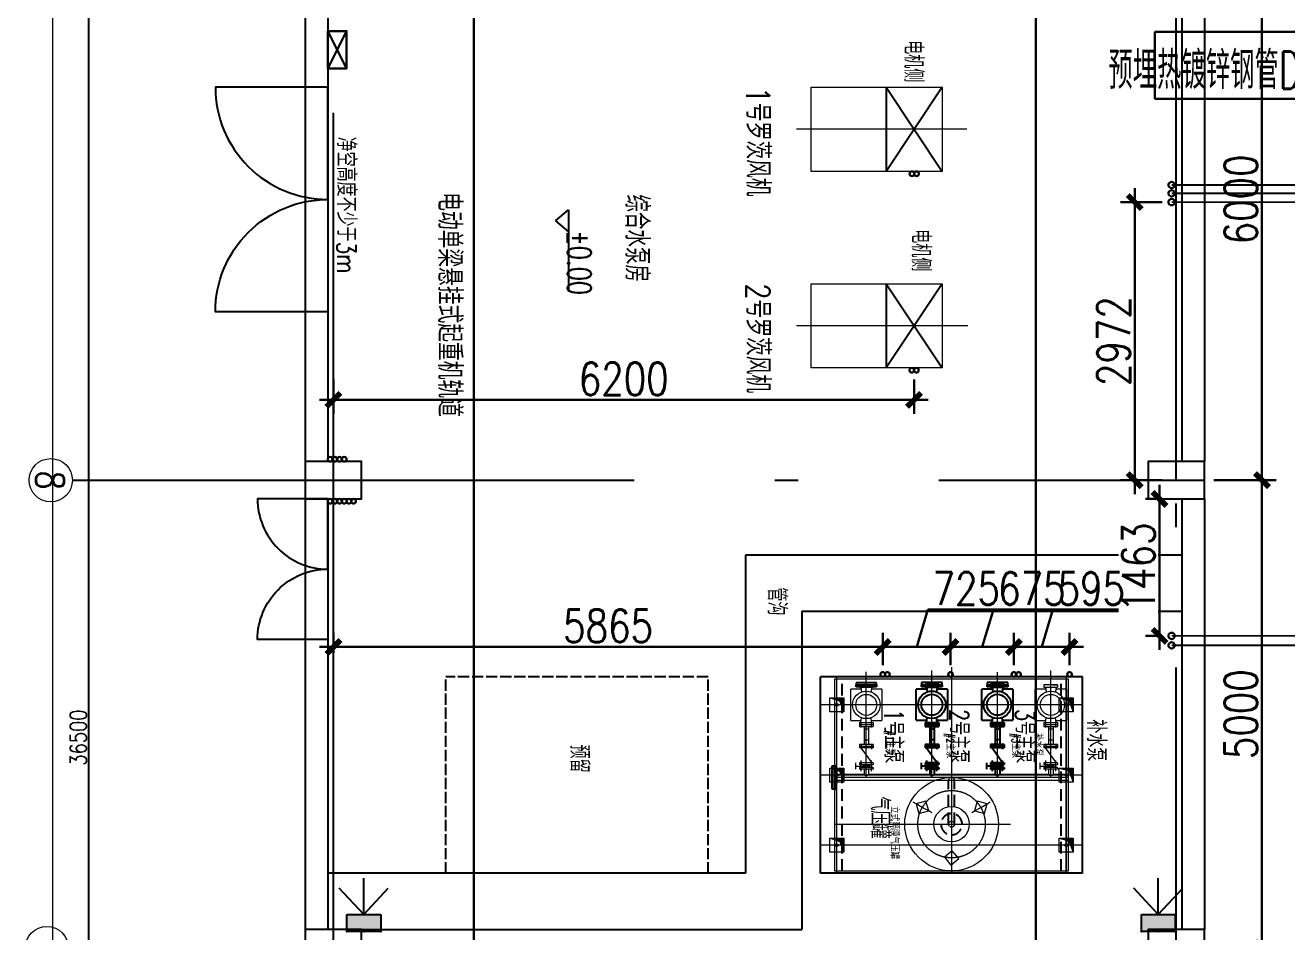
# Model space of a CAD drawing. Header units: millimetres. Extents: x -437359 to 106527, y -82378 to 117612.
# Drawn here: x -98666 to -85186, y 28063 to 37759 of the extents above; entities that cross this region are included whole.
import ezdxf
from ezdxf.enums import TextEntityAlignment as Align

# ---------------------------------------------------------------- set-up
doc = ezdxf.new("R2010")
doc.units = ezdxf.units.MM
for name, pattern in [('ACAD_ISO02W100', [15, 12, -3]), ('ACAD_ISO10W100', [18.5, 12, -3, 0.5, -3]), ('DASH', [0.35, 0.25, -0.1]), ('DASHED2', [0.375, 0.25, -0.125])]:
    doc.linetypes.add(name, pattern=pattern)
doc.layers.get('0').update_dxf_attribs({"color": 8})
doc.layers.get('Defpoints').update_dxf_attribs({"color": 8})
for name, color, linetype in [('-人员定位', 6, 'Continuous'), ('01', 8, 'Continuous'), ('11', 8, 'Continuous'), ('2', 8, 'Continuous'), ('4', 8, 'DASHED2'), ('8', 8, 'Continuous'), ('DIM_SYMB', 8, 'Continuous'), ('EQUIPMENT', 8, 'Continuous'), ('NEW', 8, 'Continuous'), ('n道路竖向', 8, 'Continuous'), ('Z-编号', 8, 'Continuous'), ('桥架标注', 8, 'Continuous'), ('生活水管道', 8, 'Continuous'), ('管道标注', 8, 'Continuous')]:
    doc.layers.add(name, color=color, linetype=linetype)
for name, color, linetype, lineweight in [('road_mr', 8, 'Continuous', 0), ('中心线', 8, 'ACAD_ISO10W100', 5), ('尺寸标注', 8, 'Continuous', 18), ('电缆通道', 8, 'Continuous', 30)]:
    doc.layers.add(name, color=color, linetype=linetype, lineweight=lineweight)
doc.styles.add('geditxt1', font='geditxt.shx', dxfattribs={"width": 0.65, "bigfont": 'hzfs_1.shx'})
doc.styles.add('HZ', font='geditxt.shx', dxfattribs={"width": 0.8, "bigfont": 'hzfs_1.shx'})
doc.styles.add('ROMANT', font='geditxt.shx', dxfattribs={"width": 0.75, "height": 300, "bigfont": 'hzfs_1.shx'})
doc.styles.add('STYLE1', font='geditxt.shx', dxfattribs={"width": 0.7, "bigfont": 'hzfs_1.shx'})
doc.styles.add('WS', font='geditxt.shx', dxfattribs={"width": 0.75, "bigfont": 'hzfs_1.shx'})
doc.dimstyles.new('ISO-50', dxfattribs={"dimscale": 50, "dimtxt": 3.5, "dimasz": 2, "dimexe": 1, "dimexo": 1, "dimgap": 0.5, "dimtad": 1, "dimdec": 0, "dimtxsty": 'HZ', "dimblk": 'ARCHTICK', "dimcen": 2.5, "dimdle": 1, "dimclrd": 256, "dimclre": 256, "dimadec": 0, "dimazin": 0, "dimtfac": 1, "dimtdec": 0, "dimtmove": 1, "dimatfit": 3, "dimldrblk": 'ARCHTICK', "dimfxl": 0, "dimarcsym": 0})
doc.dimstyles.new('yk1.50', dxfattribs={"dimtxt": 350, "dimasz": 150, "dimexe": 150, "dimexo": 100, "dimgap": 50, "dimtad": 1, "dimdec": 0, "dimdsep": 46, "dimtxsty": 'HZ', "dimblk": 'ARCHTICK', "dimcen": 2.5, "dimdle": 150, "dimclrd": 256, "dimclre": 256, "dimclrt": 256, "dimadec": 0, "dimazin": 0, "dimtfac": 1, "dimtdec": 0, "dimtmove": 1, "dimatfit": 3, "dimfxl": 0, "dimlwd": -1, "dimlwe": -1, "dimarcsym": 0})

# ---------------------------------------------------------------- blocks, each defined once
blk = doc.blocks.new('AUDIT_I_151102162917-0')
for p, q in [((-8902, 1188), (-8786, 1188)), ((-8902, 1080), (-8786, 1080)), ((-8608, 1080), (-8665, 1080)), ((-8608, 1188), (-8664, 1188)), ((-8434, 1188), (-8377, 1188)), ((-8434, 1080), (-8377, 1080, 6))]:
    blk.add_line(p, q)
at = {"layer": '2'}
for p, q in [((-8880, 1246), (-8812, 1246)), ((-8846, 1246), (-8846, 1134)), ((-8358, 1300), (-8358, 1187)), ((-8358, 1300), (-8026, 1300)), ((-8026, 1187), (-8026, 1300)), ((-8880, 1157), (-8937, 1157)), ((-8880, 1110), (-8937, 1110)), ((-8880, 1061), (-8880, 1207)), ((-8862, 1207), (-8880, 1207)), ((-8862, 1061), (-8862, 1207)), ((-8862, 1069), (-8830, 1198)), ((-8862, 1198), (-8830, 1069)), ((-8830, 1207), (-8830, 1061)), ((-8812, 1207), (-8830, 1207)), ((-8812, 1061), (-8812, 1207)), ((-8652, 1192), (-8812, 1076)), ((-8652, 1061), (-8652, 1207)), ((-8617, 1207), (-8652, 1207)), ((-8635, 1207), (-8635, 1061)), ((-8617, 1061), (-8617, 1207)), ((-8425, 1157), (-8617, 1157)), ((-8425, 1110), (-8617, 1110)), ((-8568, 1110), (-8568, 1157)), ((-8451, 1110), (-8451, 1157)), ((-8425, 1207), (-8425, 1061)), ((-8382, 1207), (-8425, 1207)), ((-8407, 1061), (-8407, 1207)), ((-8382, 1207), (-8382, 1190, 1)), ((-8382, 1207), (-8382, 1061)), ((-8382, 1190), (-8330, 1184)), ((-8382, 1077), (-8330, 1084)), ((-8358, 1080), (-8358, 968)), ((-8003, 1190), (-8054, 1184)), ((-8003, 1077), (-8054, 1084)), ((-8026, 968), (-8026, 1080, 1)), ((-8003, 1207), (-8003, 1061)), ((-7979, 1207), (-8003, 1207)), ((-7977, 1061), (-7977, 1207)), ((-7977, 1113), (-7977, 1061)), ((-8862, 1061), (-8880, 1061)), ((-8812, 1061), (-8830, 1061)), ((-8617, 1061), (-8652, 1061)), ((-8382, 1061), (-8425, 1061)), ((-8026, 968), (-8358, 968)), ((-7977, 1061), (-8003, 1061))]:
    blk.add_line(p, q, dxfattribs=at)
for radius in [147, 112]:
    blk.add_circle((-8192, 1134), radius, dxfattribs=at)
blk.add_arc((-8913, 1134), 33.2, 134.7843, 225.2157, dxfattribs=at)
at = {"layer": '11', "style": 'STYLE1'}
blk.add_text('主泵', height=2.44, dxfattribs=at).set_placement((-8276, 1095), align=Align.BOTTOM_LEFT)
blk = doc.blocks.new('AUDIT_I_151102162917-1')
for p, q in [((-8902, 488), (-8786, 488)), ((-8608, 488), (-8664, 488)), ((-8434, 488), (-8377, 488)), ((-8902, 380), (-8786, 380)), ((-8608, 380), (-8665, 380)), ((-8434, 380), (-8377, 380, 6))]:
    blk.add_line(p, q)
at = {"layer": '2'}
for p, q in [((-8880, 546), (-8812, 546)), ((-8846, 546), (-8846, 434)), ((-8358, 600), (-8358, 487)), ((-8358, 600), (-8026, 600)), ((-8026, 487), (-8026, 600)), ((-8880, 457), (-8937, 457)), ((-8880, 410), (-8937, 410)), ((-8880, 361), (-8880, 507)), ((-8862, 507), (-8880, 507)), ((-8862, 361), (-8862, 507)), ((-8862, 369), (-8830, 498)), ((-8862, 498), (-8830, 369)), ((-8830, 507), (-8830, 361)), ((-8812, 507), (-8830, 507)), ((-8812, 361), (-8812, 507)), ((-8652, 492), (-8812, 376)), ((-8652, 361), (-8652, 507)), ((-8617, 507), (-8652, 507)), ((-8635, 507), (-8635, 361)), ((-8617, 361), (-8617, 507)), ((-8425, 457), (-8617, 457)), ((-8425, 410), (-8617, 410)), ((-8568, 410), (-8568, 457)), ((-8451, 410), (-8451, 457)), ((-8425, 507), (-8425, 361)), ((-8382, 507), (-8425, 507)), ((-8407, 361), (-8407, 507)), ((-8382, 507), (-8382, 490, 1)), ((-8382, 507), (-8382, 361)), ((-8382, 490), (-8330, 484)), ((-8003, 490), (-8054, 484)), ((-8003, 507), (-8003, 361)), ((-7979, 507), (-8003, 507)), ((-7977, 361), (-7977, 507)), ((-7977, 413), (-7977, 361)), ((-8862, 361), (-8880, 361)), ((-8812, 361), (-8830, 361)), ((-8617, 361), (-8652, 361)), ((-8382, 361), (-8425, 361)), ((-8382, 377), (-8330, 384)), ((-8358, 380), (-8358, 268)), ((-8003, 377), (-8054, 384)), ((-8026, 268), (-8026, 380, 1)), ((-7977, 361), (-8003, 361)), ((-8026, 268), (-8358, 268))]:
    blk.add_line(p, q, dxfattribs=at)
for radius in [147, 112]:
    blk.add_circle((-8192, 434), radius, dxfattribs=at)
blk.add_arc((-8913, 434), 33.2, 134.7843, 225.2157, dxfattribs=at)
at = {"layer": '11', "style": 'STYLE1'}
blk.add_text('主泵', height=2.44, dxfattribs=at).set_placement((-8276, 395), align=Align.BOTTOM_LEFT)
blk = doc.blocks.new('A$C1347408C')
at = {"lineweight": 0}
for p, q in [((-1258, -111), (-1315, -111, 6)), ((-1085, -111), (-1028, -111)), ((-791, -111), (-906, -111)), ((-1258, -219), (-1315, -219)), ((-1085, -219), (-1028, -219)), ((-791, -219), (-906, -219)), ((-1258, -2081), (-1315, -2081, 6)), ((-1085, -2081), (-1028, -2081)), ((-791, -2081), (-906, -2081)), ((-1258, -2189), (-1315, -2189)), ((-1085, -2189), (-1028, -2189)), ((-791, -2189), (-906, -2189))]:
    blk.add_line(p, q, dxfattribs=at)
at = {"layer": '2', "lineweight": 0}
for p, q in [((-1500, 25, 0), (-1775, 25, 1)), ((-1775, 25), (-1775, -2475)), ((-1666, 1), (-1334, 1)), ((-1666, 1), (-1666, -111)), ((275, 25), (-1500, 25)), ((-1334, -111), (-1334, 1)), ((-757, 25), (-757, -141)), ((-693, 25), (-693, -2445)), ((275, -2475), (275, 25)), ((-1715, -144), (-1715, -92)), ((-1715, -92), (-1715, -238)), ((-1715, -92), (-1690, -92)), ((-1690, -238), (-1690, -92)), ((-1690, -108), (-1638, -115)), ((-1310, -108), (-1362, -115)), ((-1310, -238), (-1310, -92)), ((-1310, -92), (-1267, -92)), ((-1285, -92), (-1285, -238)), ((-1267, -238), (-1267, -92)), ((-1075, -92), (-1075, -238)), ((-1075, -92), (-1040, -92)), ((-1058, -238), (-1058, -92)), ((-1040, -92), (-1040, -238)), ((-1040, -224), (-880, -107)), ((-880, -92), (-880, -238)), ((-880, -92), (-863, -92)), ((-863, -238), (-863, -92)), ((-830, -100), (-863, -230)), ((-830, -230), (-863, -100)), ((-830, -92), (-830, -238)), ((-830, -92), (-813, -92)), ((-813, -92), (-813, -238)), ((-1713, -238), (-1690, -238)), ((-1690, -222), (-1638, -215)), ((-1666, -219), (-1666, -331)), ((-1310, -222), (-1362, -215)), ((-1334, -331), (-1334, -219)), ((-1310, -238), (-1310, -222)), ((-1310, -238), (-1267, -238)), ((-1267, -141), (-1075, -141)), ((-1267, -189), (-1075, -189)), ((-1241, -141), (-1241, -189)), ((-1124, -141), (-1124, -189)), ((-1075, -238), (-1040, -238)), ((-880, -238), (-863, -238)), ((-846, -277), (-846, -165)), ((-830, -238), (-813, -238)), ((-813, -141), (-756, -141)), ((-813, -189), (-756, -189)), ((-757, -189), (-757, -711, 1)), ((-1334, -331), (-1666, -331)), ((-813, -277), (-880, -277)), ((-757, -759), (-757, -1411)), ((-444, -846), (-472, -952)), ((-338, -874), (-444, -846)), ((-366, -981), (-338, -874)), ((-472, -952), (-366, -981)), ((143, -1148), (58, -1217)), ((212, -1233), (143, -1148)), ((58, -1217), (127, -1302)), ((127, -1302), (212, -1233)), ((-757, -1459), (-757, -2111)), ((-366, -1469), (-472, -1498)), ((-338, -1576), (-366, -1469)), ((-472, -1498), (-444, -1604)), ((-444, -1604), (-338, -1576)), ((-1666, -1969), (-1334, -1969)), ((-1666, -1969), (-1666, -2081, 1)), ((-1334, -2081), (-1334, -1969)), ((-1715, -2114), (-1715, -2062)), ((-1715, -2062), (-1715, -2208)), ((-1715, -2062), (-1690, -2062)), ((-1690, -2208), (-1690, -2062)), ((-1690, -2078), (-1638, -2085)), ((-1310, -2078), (-1362, -2085)), ((-1310, -2062), (-1267, -2062)), ((-1310, -2208), (-1310, -2062)), ((-1285, -2062), (-1285, -2208)), ((-1267, -2208), (-1267, -2062)), ((-1267, -2111), (-1075, -2111)), ((-1241, -2111), (-1241, -2159)), ((-1124, -2111), (-1124, -2159)), ((-1075, -2062), (-1075, -2208)), ((-1075, -2062), (-1040, -2062)), ((-1058, -2208), (-1058, -2062)), ((-1040, -2062), (-1040, -2208)), ((-1040, -2194), (-880, -2077)), ((-880, -2062), (-880, -2208)), ((-880, -2062), (-863, -2062)), ((-863, -2208), (-863, -2062)), ((-830, -2070), (-863, -2200)), ((-830, -2200), (-863, -2070)), ((-846, -2247), (-846, -2135)), ((-830, -2062), (-830, -2208)), ((-830, -2062), (-813, -2062)), ((-813, -2062), (-813, -2208)), ((-813, -2111), (-756, -2111)), ((-1713, -2208), (-1690, -2208)), ((-1690, -2192), (-1638, -2185)), ((-1666, -2189), (-1666, -2301)), ((-1310, -2192), (-1362, -2185)), ((-1334, -2301), (-1334, -2189)), ((-1310, -2208), (-1310, -2192)), ((-1310, -2208), (-1267, -2208)), ((-1267, -2159), (-1075, -2159)), ((-1075, -2208), (-1040, -2208)), ((-880, -2208), (-863, -2208)), ((-813, -2247), (-880, -2247)), ((-830, -2208), (-813, -2208)), ((-813, -2159), (-756, -2159)), ((-757, -2159), (-757, -2445)), ((-1334, -2301), (-1666, -2301)), ((-1775, -2475), (-1500, -2475)), ((-1500, -2475), (275, -2475)), ((-788, -2475), (-788, -2445)), ((-662, -2445), (-788, -2445)), ((-662, -2475), (-662, -2445))]:
    blk.add_line(p, q, dxfattribs=at)
for centre, radius in [((-1500, -165), 147), ((-1500, -165), 112), ((-225, -1225), 500), ((-225, -1225), 189), ((-1500, -2135), 147), ((-1500, -2135), 112)]:
    blk.add_circle(centre, radius, dxfattribs=at)
for centre in [(-779, -165), (-779, -2135)]:
    blk.add_arc(centre, 33.2, 314.7843, 45.2157, dxfattribs=at)
at = {"layer": '4', "ltscale": 500}
for p, q in [((275, -56), (-1775, -56)), ((-225, -1193), (-693, -1193)), ((-225, -1257), (-693, -1257, 6)), ((275, -2394), (-1775, -2394))]:
    blk.add_line(p, q, dxfattribs=at)
at = {"layer": '4', "lineweight": 0}
for p, q in [((-724, -1193), (-725, -1193)), ((-724, -1257), (-725, -1257))]:
    blk.add_line(p, q, dxfattribs=at)
blk.add_circle((-225, -1225), 32, dxfattribs=at)
blk.add_arc((-693, -1225), 32, 90, 270, dxfattribs=at)
at = {"layer": '4', "ltscale": 500}
for start, end in [(90, 180), (0, 90), (180, 270), (270, 0)]:
    blk.add_arc((-225, -1225), 113, start, end, dxfattribs=at)
at = {"layer": '中心线', "ltscale": 300}
for p, q in [((275, 0), (-1775, 0)), ((-1500, 25), (-1500, -2475)), ((-1500, 25), (-1500, -25)), ((-750, 25), (-750, -25)), ((-725, 25), (-725, -2475)), ((0, 25), (0, -25)), ((-733, -165), (-1866, -165)), ((-225, -2475, -1), (-225, -595, 1)), ((-733, -735), (-1851, -735)), ((-444, -846), (-463, -813)), ((-405, -913), (-444, -846)), ((-366, -981), (-405, -913)), ((-350, -1008), (-366, -981)), ((-1904, -1225), (304, -1225)), ((-732, -1435), (-1866, -1435)), ((-366, -1469), (-405, -1537)), ((-346, -1435), (-366, -1469)), ((-444, -1604), (-461, -1634)), ((-405, -1537), (-444, -1604)), ((-732, -2135), (-1852, -2135)), ((-1500, -2475), (-1500, -2425)), ((-750, -2475), (-750, -2425)), ((0, -2475), (0, -2425)), ((275, -2450), (-1775, -2450))]:
    blk.add_line(p, q, dxfattribs=at)
blk.add_circle((-225, -1225), 360, dxfattribs=at)
at = {"layer": '尺寸标注'}
for centre in [(-1500, 0), (-750, 0), (0, 0), (-1500, -2450), (-750, -2450), (0, -2450)]:
    blk.add_circle(centre, 14, dxfattribs=at)
at = {"lineweight": 0, "rotation": 180}
for name in ['AUDIT_I_151102162917-1', 'AUDIT_I_151102162917-0']:
    blk.add_blockref(name, (-9693, -301), dxfattribs=at)
at = {"layer": '01', "color": 2, "style": 'HZ', "width": 0.75}
for s, p in [('补水泵', (-1196, -341)), ('#3主泵', (-1196, -580)), ('#2主泵', (-1196, -1280)), ('#1主泵', (-1224, -1923))]:
    blk.add_text(s, height=80, dxfattribs=at).set_placement(p)
blk.add_text('立式隔膜气压罐', height=80, rotation=360, dxfattribs=at).set_placement((-418, -1876))
at = {"layer": '11', "lineweight": 0, "style": 'STYLE1'}
for s, p in [('补水泵', (-1374, -119)), ('主泵', (-1416, -2096))]:
    blk.add_text(s, height=2.44, rotation=180, dxfattribs=at).set_placement(p, align=Align.BOTTOM_LEFT)
blk = doc.blocks.new('A$C1EB803F9')
at = {"layer": '8'}
h = blk.add_hatch(color=7, dxfattribs=at)
h.paths.add_polyline_path([(-1800, -100), (-1800, -130), (-1725, -100)])
h.paths.add_polyline_path([(-1875, -100), (-1875, -175), (-1845, -175), (-1832, -143), (-1800, -130), (-1800, -100)])
h.paths.add_polyline_path([(-1875, -250), (-1845, -175), (-1875, -175)])
h = blk.add_hatch(color=7, dxfattribs=at)
h.paths.add_polyline_path([(-1050, -100), (-1050, -130), (-975, -100)])
h.paths.add_polyline_path([(-1125, -100), (-1125, -175), (-1095, -175), (-1082, -143), (-1050, -130), (-1050, -100)])
h.paths.add_polyline_path([(-1125, -250), (-1095, -175), (-1125, -175)])
h = blk.add_hatch(color=7, dxfattribs=at)
h.paths.add_polyline_path([(-300, -100), (-300, -130), (-225, -100)])
h.paths.add_polyline_path([(-375, -100), (-375, -175), (-345, -175), (-332, -143), (-300, -130), (-300, -100)])
h.paths.add_polyline_path([(-375, -250), (-345, -175), (-375, -175)])
h = blk.add_hatch(color=7, dxfattribs=at)
h.paths.add_polyline_path([(-1800, -2550), (-1800, -2580), (-1725, -2550)])
h.paths.add_polyline_path([(-1875, -2550), (-1875, -2625), (-1845, -2625), (-1832, -2593), (-1800, -2580), (-1800, -2550)])
h.paths.add_polyline_path([(-1875, -2700), (-1845, -2625), (-1875, -2625)])
h = blk.add_hatch(color=7, dxfattribs=at)
h.paths.add_polyline_path([(-1050, -2550), (-1050, -2580), (-975, -2550)])
h.paths.add_polyline_path([(-1125, -2550), (-1125, -2625), (-1095, -2625), (-1082, -2593), (-1050, -2580), (-1050, -2550)])
h.paths.add_polyline_path([(-1125, -2700), (-1095, -2625), (-1125, -2625)])
h = blk.add_hatch(color=7, dxfattribs=at)
h.paths.add_polyline_path([(-300, -2550), (-300, -2580), (-225, -2550)])
h.paths.add_polyline_path([(-375, -2550), (-375, -2625), (-345, -2625), (-332, -2593), (-300, -2580), (-300, -2550)])
h.paths.add_polyline_path([(-375, -2700), (-345, -2625), (-375, -2625)])
at = {"layer": '中心线', "ltscale": 300}
for p, q in [((-1800, 0), (-1800, -2800)), ((-1050, 0), (-1050, -2800)), ((-300, 0), (-300, -2800)), ((-2100, -175), (0, -175)), ((0, -2625), (-2100, -2625))]:
    blk.add_line(p, q, dxfattribs=at)
at = {"layer": '尺寸标注', "color": 3}
for p, q in [((-1848, -148), (-1725, -100)), ((-1098, -148), (-975, -100)), ((-348, -148), (-225, -100)), ((-1875, -250), (-1848, -148)), ((-1125, -250), (-1098, -148)), ((-375, -250), (-348, -148)), ((-1848, -2598), (-1725, -2550)), ((-1098, -2598), (-975, -2550)), ((-348, -2598), (-225, -2550)), ((-1875, -2700), (-1848, -2598)), ((-1125, -2700), (-1098, -2598)), ((-375, -2700), (-348, -2598))]:
    blk.add_line(p, q, dxfattribs=at)
for points in [[(-2100, 0), (0, 0), (0, -2800), (-2100, -2800)], [(-1875, -100), (-1725, -100), (-1725, -250), (-1875, -250)], [(-1125, -100), (-975, -100), (-975, -250), (-1125, -250)], [(-375, -100), (-225, -100), (-225, -250), (-375, -250)], [(-1875, -2550), (-1725, -2550), (-1725, -2700), (-1875, -2700)], [(-1125, -2550), (-975, -2550), (-975, -2700), (-1125, -2700)], [(-375, -2550), (-225, -2550), (-225, -2700), (-375, -2700)]]:
    blk.add_lwpolyline(points, close=True, dxfattribs=at)
blk.add_blockref('A$C1347408C', (-300, -175))
blk = doc.blocks.new('法兰DN125')
at = {"lineweight": -3, "ltscale": 10}
for p, q in [((125, 0), (-125, 0)), ((-125, 0), (-125, -22)), ((125, -22), (125, 0)), ((-125, -22), (125, -22)), ((-125, -22), (125, -22)), ((-125, -47), (-125, -25)), ((-125, -25), (125, -25)), ((125, -47), (-125, -47)), ((125, -25), (125, -47))]:
    blk.add_line(p, q, dxfattribs=at)
blk = doc.blocks.new('_ArchTick')
at = {"color": 0, "linetype": 'ByBlock', "const_width": 0.4}
blk.add_lwpolyline([(-0.5, -0.5), (0.5, 0.5)], dxfattribs=at)
blk = doc.blocks.new('*D468')
at = {"layer": 'Defpoints', "color": 0, "transparency": 16777216}
for p in [(-97988, 48398), (-97078, 48398), (-97028, 11898)]:
    blk.add_point(p, dxfattribs=at)
at = {"layer": '管道标注', "lineweight": -2, "transparency": 16777216}
for p, q in [((-97128, 48398), (-98038, 48398)), ((-97988, 11848), (-97988, 48448)), ((-97078, 11898), (-98038, 11898))]:
    blk.add_line(p, q, dxfattribs=at)
at = {"layer": '管道标注', "lineweight": -2, "transparency": 16777216, "xscale": 100, "yscale": 100, "zscale": 100}
for p, rotation in [((-97988, 48398), 90), ((-97988, 11898), 270)]:
    blk.add_blockref('_ArchTick', p, dxfattribs=dict(at, rotation=rotation))
at = {"layer": '管道标注', "color": 0, "transparency": 16777216, "insert": (-98100, 30148), "char_height": 175, "attachment_point": 5, "rotation": 90, "style": 'HZ'}
blk.add_mtext('36500', dxfattribs=at)
blk = doc.blocks.new('*D457')
at = {"layer": 'Defpoints', "color": 0, "transparency": 16777216}
for p in [(-86076, 38898), (-86076, 32898), (-85461, 32898)]:
    blk.add_point(p, dxfattribs=at)
at = {"layer": '电缆通道', "transparency": 16777216}
for p, q in [((-85461, 39048), (-85461, 32748)), ((-85976, 38898), (-85311, 38898)), ((-85976, 32898), (-85311, 32898))]:
    blk.add_line(p, q, dxfattribs=at)
at = {"layer": '电缆通道', "transparency": 16777216, "xscale": 150, "yscale": 150, "zscale": 150}
for p, rotation in [((-85461, 38898), 90), ((-85461, 32898), 270)]:
    blk.add_blockref('_ArchTick', p, dxfattribs=dict(at, rotation=rotation))
at = {"layer": '电缆通道', "transparency": 16777216, "insert": (-85686, 35898), "char_height": 350, "attachment_point": 5, "rotation": 90, "style": 'HZ'}
blk.add_mtext('6000', dxfattribs=at)
blk = doc.blocks.new('*D458')
at = {"layer": 'Defpoints', "color": 0, "transparency": 16777216}
for p in [(-86076, 32898), (-86076, 27898), (-85461, 27898)]:
    blk.add_point(p, dxfattribs=at)
at = {"layer": '电缆通道', "transparency": 16777216}
for p, q in [((-85461, 33048), (-85461, 27748)), ((-85976, 32898), (-85311, 32898)), ((-85976, 27898), (-85311, 27898))]:
    blk.add_line(p, q, dxfattribs=at)
at = {"layer": '电缆通道', "transparency": 16777216, "xscale": 150, "yscale": 150, "zscale": 150}
for p, rotation in [((-85461, 32898), 90), ((-85461, 27898), 270)]:
    blk.add_blockref('_ArchTick', p, dxfattribs=dict(at, rotation=rotation))
at = {"layer": '电缆通道', "transparency": 16777216, "insert": (-85686, 30398), "char_height": 350, "attachment_point": 5, "rotation": 90, "style": 'HZ'}
blk.add_mtext('5000', dxfattribs=at)
blk = doc.blocks.new('*D470')
at = {"layer": 'Defpoints', "color": 0, "transparency": 16777216}
for p in [(-95376, 34073), (-89176, 34073), (-95376, 33756)]:
    blk.add_point(p, dxfattribs=at)
at = {"layer": '电缆通道', "transparency": 16777216}
for p, q in [((-95376, 33973), (-95376, 33606)), ((-89176, 33973), (-89176, 33606)), ((-89026, 33756), (-95526, 33756))]:
    blk.add_line(p, q, dxfattribs=at)
at = {"layer": '电缆通道', "transparency": 16777216, "xscale": 150, "yscale": 150, "zscale": 150, "rotation": 180}
blk.add_blockref('_ArchTick', (-95376, 33756), dxfattribs=at)
at = {"layer": '电缆通道', "transparency": 16777216, "xscale": 150, "yscale": 150, "zscale": 150}
blk.add_blockref('_ArchTick', (-89176, 33756), dxfattribs=at)
at = {"layer": '电缆通道', "transparency": 16777216, "insert": (-92276, 33981), "char_height": 350, "attachment_point": 5, "style": 'HZ'}
blk.add_mtext('6200', dxfattribs=at)
blk = doc.blocks.new('*D488')
at = {"layer": 'Defpoints', "color": 0, "transparency": 16777216}
for p in [(-89511, 31116), (-95376, 30952), (-89511, 30823)]:
    blk.add_point(p, dxfattribs=at)
at = {"layer": '电缆通道', "transparency": 16777216}
for p, q in [((-95376, 31052), (-95376, 31266)), ((-89511, 30923), (-89511, 31266)), ((-95526, 31116), (-89361, 31116))]:
    blk.add_line(p, q, dxfattribs=at)
at = {"layer": '电缆通道', "transparency": 16777216, "xscale": 150, "yscale": 150, "zscale": 150, "rotation": 180}
blk.add_blockref('_ArchTick', (-95376, 31116), dxfattribs=at)
at = {"layer": '电缆通道', "transparency": 16777216, "xscale": 150, "yscale": 150, "zscale": 150}
blk.add_blockref('_ArchTick', (-89511, 31116), dxfattribs=at)
at = {"layer": '电缆通道', "transparency": 16777216, "insert": (-92443, 31341), "char_height": 350, "attachment_point": 5, "style": 'HZ'}
blk.add_mtext('5865', dxfattribs=at)
blk = doc.blocks.new('*D471')
at = {"layer": 'Defpoints', "color": 0, "transparency": 16777216}
for p in [(-88786, 31116), (-89511, 30823), (-88786, 30823)]:
    blk.add_point(p, dxfattribs=at)
at = {"layer": '电缆通道', "transparency": 16777216}
for p, q in [((-89148, 31116), (-89028, 31516)), ((-89028, 31516), (-88208, 31516)), ((-89511, 30923), (-89511, 31266)), ((-88786, 30923), (-88786, 31266)), ((-89661, 31116), (-88636, 31116))]:
    blk.add_line(p, q, dxfattribs=at)
at = {"layer": '电缆通道', "transparency": 16777216, "xscale": 150, "yscale": 150, "zscale": 150, "rotation": 180}
blk.add_blockref('_ArchTick', (-89511, 31116), dxfattribs=at)
at = {"layer": '电缆通道', "transparency": 16777216, "xscale": 150, "yscale": 150, "zscale": 150}
blk.add_blockref('_ArchTick', (-88786, 31116), dxfattribs=at)
at = {"layer": '电缆通道', "transparency": 16777216, "insert": (-88618, 31741), "char_height": 350, "attachment_point": 5, "style": 'HZ'}
blk.add_mtext('725', dxfattribs=at)
blk = doc.blocks.new('*D472')
at = {"layer": 'Defpoints', "color": 0, "transparency": 16777216}
for p in [(-88111, 31116), (-88786, 30823), (-88111, 30823)]:
    blk.add_point(p, dxfattribs=at)
at = {"layer": '电缆通道', "transparency": 16777216}
for p, q in [((-88448, 31116), (-88328, 31516)), ((-88328, 31516), (-87508, 31516)), ((-88786, 30923), (-88786, 31266)), ((-88111, 30923), (-88111, 31266)), ((-88936, 31116), (-87961, 31116))]:
    blk.add_line(p, q, dxfattribs=at)
at = {"layer": '电缆通道', "transparency": 16777216, "xscale": 150, "yscale": 150, "zscale": 150, "rotation": 180}
blk.add_blockref('_ArchTick', (-88786, 31116), dxfattribs=at)
at = {"layer": '电缆通道', "transparency": 16777216, "xscale": 150, "yscale": 150, "zscale": 150}
blk.add_blockref('_ArchTick', (-88111, 31116), dxfattribs=at)
at = {"layer": '电缆通道', "transparency": 16777216, "insert": (-87918, 31741), "char_height": 350, "attachment_point": 5, "style": 'HZ'}
blk.add_mtext('675', dxfattribs=at)
blk = doc.blocks.new('*D473')
at = {"layer": 'Defpoints', "color": 0, "transparency": 16777216}
for p in [(-87516, 31116), (-88111, 30823), (-87516, 30823)]:
    blk.add_point(p, dxfattribs=at)
at = {"layer": '电缆通道', "transparency": 16777216}
for p, q in [((-87813, 31116), (-87693, 31516)), ((-87693, 31516), (-86873, 31516)), ((-88111, 30923), (-88111, 31266)), ((-87516, 30923), (-87516, 31266)), ((-88261, 31116), (-87366, 31116))]:
    blk.add_line(p, q, dxfattribs=at)
at = {"layer": '电缆通道', "transparency": 16777216, "xscale": 150, "yscale": 150, "zscale": 150, "rotation": 180}
blk.add_blockref('_ArchTick', (-88111, 31116), dxfattribs=at)
at = {"layer": '电缆通道', "transparency": 16777216, "xscale": 150, "yscale": 150, "zscale": 150}
blk.add_blockref('_ArchTick', (-87516, 31116), dxfattribs=at)
at = {"layer": '电缆通道', "transparency": 16777216, "insert": (-87283, 31741), "char_height": 350, "attachment_point": 5, "style": 'HZ'}
blk.add_mtext('595', dxfattribs=at)
blk = doc.blocks.new('*D498')
at = {"layer": 'Defpoints', "color": 0, "transparency": 16777216}
for p in [(-86426, 35870), (-86820, 32898), (-86426, 32898)]:
    blk.add_point(p, dxfattribs=at)
at = {"layer": '电缆通道', "transparency": 16777216}
for p, q in [((-86820, 36020), (-86820, 32748)), ((-86526, 35870), (-86970, 35870)), ((-86526, 32898), (-86970, 32898))]:
    blk.add_line(p, q, dxfattribs=at)
at = {"layer": '电缆通道', "transparency": 16777216, "xscale": 150, "yscale": 150, "zscale": 150}
for p, rotation in [((-86820, 35870), 90), ((-86820, 32898), 270)]:
    blk.add_blockref('_ArchTick', p, dxfattribs=dict(at, rotation=rotation))
at = {"layer": '电缆通道', "transparency": 16777216, "insert": (-87045, 34384), "char_height": 350, "attachment_point": 5, "rotation": 90, "style": 'HZ', "bg_fill": 3, "box_fill_scale": 1.1, "bg_fill_color": 256, "bg_fill_true_color": 13158600, "bg_fill_transparency": 0}
blk.add_mtext('2972', dxfattribs=at)
blk = doc.blocks.new('*D499')
at = {"layer": 'Defpoints', "color": 0, "transparency": 16777216}
for p in [(-86555, 32698), (-86426, 32698), (-86426, 31235)]:
    blk.add_point(p, dxfattribs=at)
at = {"layer": '电缆通道', "transparency": 16777216}
for p, q in [((-86555, 31085), (-86555, 32848)), ((-86526, 32698), (-86705, 32698)), ((-86526, 31235), (-86705, 31235))]:
    blk.add_line(p, q, dxfattribs=at)
at = {"layer": '电缆通道', "transparency": 16777216, "xscale": 150, "yscale": 150, "zscale": 150}
for p, rotation in [((-86555, 32698), 90), ((-86555, 31235), 270)]:
    blk.add_blockref('_ArchTick', p, dxfattribs=dict(at, rotation=rotation))
at = {"layer": '电缆通道', "transparency": 16777216, "insert": (-86780, 31966), "char_height": 350, "attachment_point": 5, "rotation": 90, "style": 'HZ', "bg_fill": 3, "box_fill_scale": 1.1, "bg_fill_color": 256, "bg_fill_true_color": 13158600, "bg_fill_transparency": 0}
blk.add_mtext('1463', dxfattribs=at)
blk = doc.blocks.new('定位基站')
at = {"layer": '-人员定位', "ltscale": 0.01}
h = blk.add_hatch(color=256, dxfattribs=at)
h.dxf.hatch_style = 1
h.paths.add_polyline_path([(406524, 477798), (406524, 477617), (406162, 477617), (406162, 477798)])
at = {"layer": '-人员定位', "color": 6}
for p, q in [((406343, 477798), (406343, 478186)), ((406343, 477798), (406082, 478077)), ((406343, 477798), (406604, 478077)), ((406343, 477995), (406343, 477995)), ((406162, 477798), (406524, 477798)), ((406162, 477617), (406162, 477798)), ((406524, 477798), (406524, 477617)), ((406524, 477617), (406162, 477617))]:
    blk.add_line(p, q, dxfattribs=at)
for p in [(406343, 477798), (406162, 477617), (406343, 477617), (406524, 477617)]:
    blk.add_point(p, dxfattribs=at)

msp = doc.modelspace()

# ---------------------------------------------------------------- linework, layer by layer
for p, q in [((-95675.7, 38697.8), (-95675.7, 33097.8)), ((-95435.7, 38697.8), (-95435.7, 33097.8)), ((-86315.7, 38697.8), (-86315.7, 33097.8)), ((-86075.7, 38697.8), (-86075.7, 33097.8)), ((-89473.3, 37097.8), (-89473.3, 36197.8)), ((-89473.3, 37097.8), (-88875.7, 36197.8)), ((-88875.7, 37097.8), (-89473.3, 36197.8)), ((-89473.3, 34997.8), (-89473.3, 34097.8)), ((-89473.3, 34997.8), (-88875.7, 34097.8)), ((-88875.7, 34997.8), (-89473.3, 34097.8)), ((-95675.7, 32697.8), (-95675.7, 28097.8)), ((-95435.7, 32697.8), (-95435.7, 28097.8)), ((-86315.7, 32697.8), (-86315.7, 28097.8)), ((-86075.7, 32697.8), (-86075.7, 28097.8)), ((-86315.7, 32097.8), (-90975.7, 32097.8)), ((-90975.7, 32097.8), (-90975.7, 28697.8)), ((-90375.7, 31497.8), (-86315.7, 31497.8)), ((-90375.7, 31497.8), (-90375.7, 28097.8)), ((-90175.7, 28697.8), (-90175.7, 30797.8)), ((-87375.7, 30797.8), (-90175.7, 30797.8)), ((-87375.7, 28697.8), (-87375.7, 30797.8)), ((-90975.7, 28697.8), (-95435.7, 28697.8)), ((-91375.7, 28697.8), (-94175.7, 28697.8)), ((-87375.7, 28697.8), (-90175.7, 28697.8)), ((-95075.7, 28097.8), (-90375.7, 28097.8))]:
    msp.add_line(p, q)
at = {"linetype": 'ACAD_ISO02W100', "ltscale": 10}
for p, q in [((-94175.7, 28697.8), (-94175.7, 30797.8)), ((-91375.7, 30797.8), (-94175.7, 30797.8)), ((-91375.7, 28697.8), (-91375.7, 30797.8))]:
    msp.add_line(p, q, dxfattribs=at)
for points in [[(-95435.7, 35897.8), (-95435.7, 35897.8), (-95435.7, 37097.8), (-96635.7, 37097.8), (-96635.7, 37097.8, 0.4142136)], [(-95435.7, 35897.8), (-95435.7, 35897.8), (-95435.7, 34697.8), (-96635.7, 34697.8), (-96635.7, 34697.8, -0.4142136)], [(-95435.7, 31947.8), (-95435.7, 31947.8), (-95435.7, 32697.8), (-96185.7, 32697.8), (-96185.7, 32697.8, 0.4142136)], [(-95435.7, 31947.8), (-95435.7, 31947.8), (-95435.7, 31197.8), (-96185.7, 31197.8), (-96185.7, 31197.8, -0.4142136)]]:
    msp.add_lwpolyline(points, format="xyb", close=True)
for points in [[(-95675.7, 32697.8), (-95075.7, 32697.8), (-95075.7, 33097.8), (-95675.7, 33097.8)], [(-95675.7, 32697.8), (-95075.7, 32697.8), (-95075.7, 33097.8), (-95675.7, 33097.8)], [(-86675.7, 32697.8), (-86075.7, 32697.8), (-86075.7, 33097.8), (-86675.7, 33097.8)], [(-86675.7, 32697.8), (-86075.7, 32697.8), (-86075.7, 33097.8), (-86675.7, 33097.8)], [(-95675.7, 27697.8), (-95075.7, 27697.8), (-95075.7, 28097.8), (-95675.7, 28097.8)], [(-86675.7, 27697.8), (-86075.7, 27697.8), (-86075.7, 28097.8), (-86675.7, 28097.8)]]:
    msp.add_lwpolyline(points, close=True)
at = {"layer": 'DIM_SYMB'}
for p, q in [((-93004.2, 35669.4), (-92865.9, 35785.7)), ((-92865.9, 35785.7), (-92865.9, 34914.1)), ((-93004.2, 35669.4), (-92865.9, 35553.1))]:
    msp.add_line(p, q, dxfattribs=at)
at = {"layer": 'road_mr'}
msp.add_lwpolyline([(-98375.7, 76947.8), (-98375.7, 4947.8)], dxfattribs=at)
at = {"layer": 'Z-编号', "lineweight": 9}
for centre in [(-98394.3, 32897.8), (-98394.3, 32897.8), (-98434.9, 27897.8), (-98434.9, 27897.8)]:
    msp.add_circle(centre, 231.3, dxfattribs=at)
at = {"layer": '中心线', "lineweight": -2, "ltscale": 500}
for p, q in [((-86375.7, 32897.8), (-86375.7, 50091.4)), ((-86375.7, 32897.8), (-86375.7, 50091.4)), ((-95375.7, 30823.7), (-95375.7, 48017.3)), ((-98163.1, 32897.8), (-86075.7, 32897.8)), ((-95375.7, 24897.8), (-95375.7, 32897.8)), ((-86375.7, 24897.8), (-86375.7, 32897.8))]:
    msp.add_line(p, q, dxfattribs=at)
at = {"layer": '中心线', "ltscale": 300}
for p, q in [((-88613.5, 36647.8), (-90432.4, 36647.8)), ((-88603.5, 34547.8), (-90432.4, 34547.8))]:
    msp.add_line(p, q, dxfattribs=at)
at = {"layer": '尺寸标注'}
for points in [[(-90275.7, 37097.8), (-88875.7, 37097.8), (-88875.7, 36197.8), (-90275.7, 36197.8)], [(-90275.7, 34997.8), (-88875.7, 34997.8), (-88875.7, 34097.8), (-90275.7, 34097.8)]]:
    msp.add_lwpolyline(points, close=True, dxfattribs=at)
at = {"layer": '生活水管道'}
for p, q in [((-88875.7, 30735.1), (-89095.7, 30735.1)), ((-89095.7, 30735.1), (-89095.7, 30713.1)), ((-88875.7, 30713.1), (-88875.7, 30735.1)), ((-88175.7, 30735.1), (-88395.7, 30735.1)), ((-88395.7, 30735.1), (-88395.7, 30713.1)), ((-88175.7, 30713.1), (-88175.7, 30735.1)), ((-89575.7, 30734.7), (-89795.7, 30734.7)), ((-89795.7, 30734.7), (-89795.7, 30712.7)), ((-89795.7, 30690.7), (-89795.7, 30712.7)), ((-89795.7, 30712.7), (-89575.7, 30712.7)), ((-89795.7, 30712.7), (-89575.7, 30712.7)), ((-89795.7, 30712.7), (-89575.7, 30712.7)), ((-89575.7, 30690.7), (-89795.7, 30690.7)), ((-89575.7, 30712.7), (-89575.7, 30734.7)), ((-89575.7, 30712.7), (-89575.7, 30690.7)), ((-89095.7, 30691.1), (-89095.7, 30713.1)), ((-89095.7, 30713.1), (-88875.7, 30713.1)), ((-89095.7, 30713.1), (-88875.7, 30713.1)), ((-89095.7, 30713.1), (-88875.7, 30713.1)), ((-88875.7, 30691.1), (-89095.7, 30691.1)), ((-88875.7, 30713.1), (-88875.7, 30691.1)), ((-88395.7, 30691.1), (-88395.7, 30713.1)), ((-88395.7, 30713.1), (-88175.7, 30713.1)), ((-88395.7, 30713.1), (-88175.7, 30713.1)), ((-88395.7, 30713.1), (-88175.7, 30713.1)), ((-88175.7, 30691.1), (-88395.7, 30691.1)), ((-88175.7, 30713.1), (-88175.7, 30691.1))]:
    msp.add_line(p, q, dxfattribs=at)
at = {"layer": '生活水管道', "linetype": 'ACAD_ISO10W100', "ltscale": 30, "const_width": 25}
for points in [[(-93875.7, 27897.8), (-93875.7, 38897.8)], [(-87875.7, 27897.8), (-87875.7, 38897.8)]]:
    msp.add_lwpolyline(points, dxfattribs=at)
at = {"layer": '电缆通道'}
for p, q in [((-95235.7, 37697.8), (-95435.7, 37297.8)), ((-95435.7, 37697.8), (-95235.7, 37297.8))]:
    msp.add_line(p, q, dxfattribs=at)
for points in [[(-95435.7, 37697.8), (-95235.7, 37697.8), (-95235.7, 37297.8), (-95435.7, 37297.8)], [(-86603.6, 37687.2), (-72494.4, 37687.2), (-72494.4, 36974.7), (-86603.6, 36974.7)]]:
    msp.add_lwpolyline(points, close=True, dxfattribs=at)
at = {"layer": '电缆通道', "linetype": 'DASH', "ltscale": 500, "const_width": 20}
for points in [[(-80759.4, 36052), (-86426.3, 36052)], [(-80759.4, 35964), (-86426.3, 35964)], [(-80759.4, 35869.5), (-86426.3, 35869.5)], [(-80759.4, 31235.1), (-86426.3, 31235.1)], [(-80759.4, 31133), (-86426.3, 31133)]]:
    msp.add_lwpolyline(points, dxfattribs=at)
at = {"layer": '电缆通道'}
for centre, radius in [((-89199.5, 36172.8), 25), ((-89149.5, 36172.8), 25), ((-86426.3, 36052), 33.8), ((-86426.3, 35964), 33.8), ((-86426.3, 35869.5), 33.8), ((-89200.7, 34072.8), 25), ((-89150.7, 34072.8), 25), ((-95410.7, 33122.8), 25), ((-95360.7, 33122.8), 25), ((-95310.7, 33122.8), 25), ((-95260.7, 33122.8), 25), ((-95410.7, 32672.8), 25), ((-95360.7, 32672.8), 25), ((-95310.7, 32672.8), 25), ((-95260.7, 32672.8), 25), ((-95210.7, 32672.8), 25), ((-95160.7, 32672.8), 25), ((-86426.3, 31235.1), 33.8), ((-86426.3, 31133), 33.8), ((-89510.7, 30822.8), 25), ((-89460.7, 30822.8), 25), ((-88785.7, 30822.8), 25), ((-88110.7, 30822.8), 25), ((-88060.7, 30822.8), 25), ((-87515.7, 30822.8), 25)]:
    msp.add_circle(centre, radius, dxfattribs=at)

# ---------------------------------------------------------------- block references
at = {"layer": '-人员定位'}
for p in [(-501394.7, -449539.6), (-492911, -449539.6)]:
    msp.add_blockref('定位基站', p, dxfattribs=at)
at = {"rotation": 270}
msp.add_blockref('A$C1EB803F9', (-87375.7, 28697.8), dxfattribs=at)
at = {"layer": '管道标注', "rotation": 270}
msp.add_blockref('法兰DN125', (-90003.7, 29722.8), dxfattribs=at)

# ---------------------------------------------------------------- texts
at = {"style": 'STYLE1'}
for s, width, p in [('综合水泵房', 0.75, (-92259.6, 35952.7)), ('%%P0.00', 0.7, (-92875.3, 35568))]:
    msp.add_text(s, height=250, rotation=270, dxfattribs=dict(at, width=width)).set_placement(p)
at = {"layer": 'EQUIPMENT', "lineweight": 9, "style": 'WS', "width": 0.75}
for s, p in [('电机侧', (-89281.7, 37599.7)), ('电机侧', (-89202.3, 35579.1)), ('管沟', (-90739.5, 31753, 0.1))]:
    msp.add_text(s, height=200, rotation=270, dxfattribs=at).set_placement(p)
at = {"layer": 'NEW', "style": 'HZ'}
for s, height, width, p in [('1号罗茨风机', 250, 0.8, (-90967.1, 37100.4)), ('净空高度不少于3m', 200, 0.8, (-95336.9, 36568.6)), ('电动单梁悬挂式起重机轨道', 250, 0.8, (-94259.2, 35974.8)), ('2号罗茨风机', 250, 0.8, (-90967.1, 35000.4)), ('1号主泵', 200, 0.75, (-89493.4, 30451.6)), ('2号主泵', 200, 0.75, (-88793.4, 30452)), ('3号主泵', 200, 0.75, (-88093.4, 30451.6)), ('补水泵', 200, 0.75, (-87330.7, 30343.9)), ('气压罐', 200, 0.75, (-89638.8, 29520))]:
    msp.add_text(s, height=height, rotation=270, dxfattribs=dict(at, width=width)).set_placement(p)
at = {"layer": 'n道路竖向', "linetype": 'Continuous', "style": 'HZ', "width": 0.75}
msp.add_text('预留', height=200, rotation=270, dxfattribs=at).set_placement((-92847.7, 30073.2))
at = {"layer": 'Z-编号', "lineweight": 9, "style": 'ROMANT', "width": 0.8}
msp.add_attdef('8', text='', height=300, rotation=268.5676, dxfattribs=at).set_placement((-98400.3, 32897.9), align=Align.MIDDLE)
at = {"layer": '桥架标注', "style": 'geditxt1', "width": 0.65}
msp.add_text('预埋热镀锌钢管DN50，一头靠墙露出板面200mm,一头靠池壁露出地面500mm,两管间距70mm.埋深为-0.3m', height=400, dxfattribs=at).set_placement((-79826.2, 37078.6, 162834.4), align=Align.CENTER)

# ---------------------------------------------------------------- dimensions: what is measured, and where the dimension line sits
at = {"layer": '电缆通道'}
for base, p1, p2, picture, middle in [((-85460.9, 32897.8), (-86075.7, 38897.8), (-86075.7, 32897.8), '*D457', (-85685.9, 35897.8)), ((-85460.9, 27897.8), (-86075.7, 32897.8), (-86075.7, 27897.8), '*D458', (-85685.9, 30397.8))]:
    dim = msp.add_linear_dim(base=base, p1=p1, p2=p2, angle=90, dimstyle='yk1.50', override={"dimarcsym": 1}, dxfattribs=at)
    dim.commit()
    dim.dimension.update_dxf_attribs({"geometry": picture, "text_midpoint": middle})
for base, p1, p2, picture, middle in [((-95375.7, 33756), (-89175.7, 34072.8), (-95375.7, 34072.8), '*D470', (-92275.7, 33981)), ((-88785.7, 31115.9), (-89510.7, 30822.8), (-88785.7, 30822.8), '*D471', (-88978.2, 31740.9)), ((-88110.7, 31115.9), (-88785.7, 30822.8), (-88110.7, 30822.8), '*D472', (-88278.2, 31740.9)), ((-87515.7, 31115.9), (-88110.7, 30822.8), (-87515.7, 30822.8), '*D473', (-87643.2, 31740.9)), ((-89510.7, 31115.9), (-95375.7, 30952), (-89510.7, 30822.8), '*D488', (-92443.2, 31340.9))]:
    dim = msp.add_linear_dim(base=base, p1=p1, p2=p2, dimstyle='yk1.50', override={"dimfxl": 0, "dimarcsym": 1}, dxfattribs=at)
    dim.commit()
    dim.dimension.update_dxf_attribs({"geometry": picture, "text_midpoint": middle})
at = {"layer": '管道标注'}
dim = msp.add_linear_dim(base=(-97987.7, 48397.8), p1=(-97028.1, 11897.8), p2=(-97078.1, 48397.8), angle=270, dimstyle='ISO-50', dxfattribs=at)
dim.commit()
dim.dimension.update_dxf_attribs({"geometry": '*D468', "text_midpoint": (-98100.2, 30147.8)})

# ---------------------------------------------------------------- next in the draw order: dimensions: what is measured, and where the dimension line sits
at = {"layer": '电缆通道'}
dim = msp.add_linear_dim(base=(-86819.8, 32897.8), p1=(-86426.3, 35869.5), p2=(-86426.3, 32897.8), angle=90, dimstyle='yk1.50', override={"dimfxl": 600, "dimfxlon": 1, "dimtfill": 1, "dimarcsym": 1}, dxfattribs=at)
dim.commit()
dim.dimension.update_dxf_attribs({"geometry": '*D498', "text_midpoint": (-87044.8, 34383.7)})

# ---------------------------------------------------------------- next in the draw order: dimensions: what is measured, and where the dimension line sits
dim = msp.add_linear_dim(base=(-86554.8, 32697.8), p1=(-86426.3, 31235.1), p2=(-86426.3, 32697.8), angle=90, dimstyle='yk1.50', override={"dimfxl": 600, "dimfxlon": 1, "dimtfill": 1, "dimarcsym": 1}, dxfattribs=at)
dim.commit()
dim.dimension.update_dxf_attribs({"geometry": '*D499', "text_midpoint": (-86779.8, 31966.4)})

doc.saveas('drawing.dxf')
